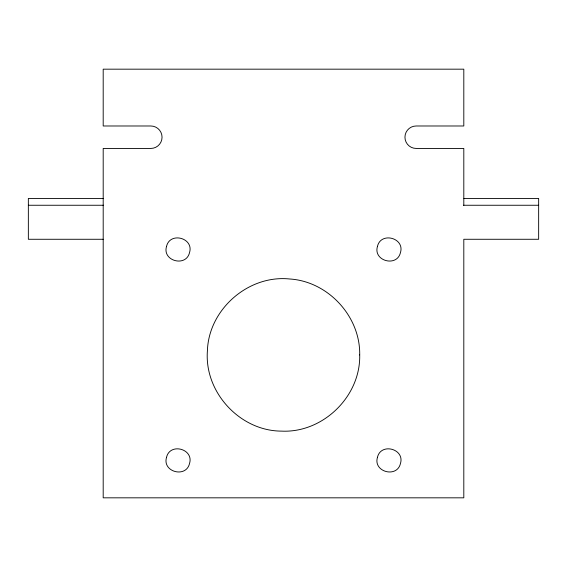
<?xml version="1.0" encoding="UTF-8"?>
<svg xmlns="http://www.w3.org/2000/svg" width="567" height="567" viewBox="0 0 567 567"><rect width="100%" height="100%" fill="white"/><g stroke="black" fill="none" stroke-linecap="round" stroke-linejoin="round"><path stroke-width="0.85" d="M103.584 198.45L28.35 198.45L28.35 239.274L103.194 239.274M463.934 198.45L538.65 198.45L538.65 239.274L463.806 239.274L463.806 497.826L103.194 497.826L103.194 148.441L150.822 148.441A11.227 11.227 0 0 0 162.049 137.214A11.227 11.227 0 0 0 150.822 125.987L103.194 125.987L103.194 69.174L463.806 69.174L463.806 125.987L416.178 125.987A11.227 11.227 0 0 0 404.951 137.214A11.227 11.227 0 0 0 416.178 148.441L463.806 148.441L463.806 205.254M28.35 205.254L103.584 205.254M463.416 205.254L538.65 205.254M359.705 354.942C360.69 396.411 322.899 433.209 281.473 431.118C239.99 430.998 204.212 392.251 207.402 350.888C208.628 309.419 248.318 274.69 289.581 278.978C328.038 281.303 360.456 316.421 359.705 354.942M166.535 246.397C162.02 261.026 186.139 267.482 189.541 252.563C194.056 237.934 169.937 231.478 166.535 246.397M166.535 457.321C162.02 471.95 186.139 478.406 189.541 463.487C194.056 448.858 169.937 442.402 166.535 457.321M377.459 246.397C372.944 261.026 397.063 267.482 400.465 252.563C404.98 237.934 380.861 231.478 377.459 246.397M377.459 457.321C372.944 471.95 397.063 478.406 400.465 463.487C404.98 448.858 380.861 442.402 377.459 457.321"/></g></svg>
